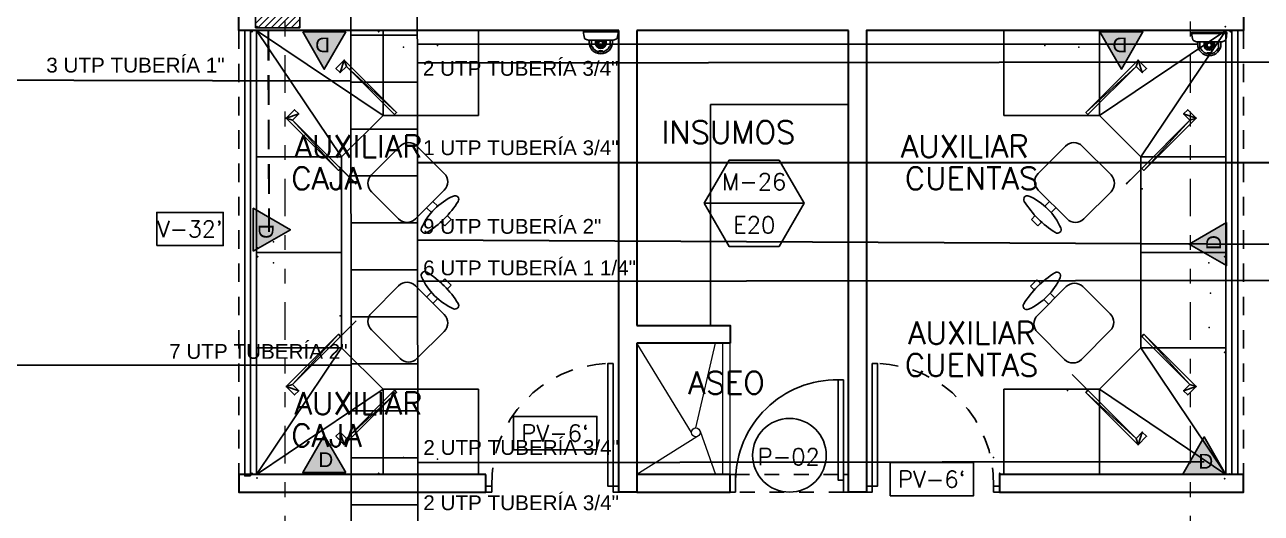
# Model space of a CAD drawing. Header units: millimetres. Extents: x 2056 to 4470, y 1400 to 3101.
# Drawn here: x 2238.48 to 2246.84, y 1529.76 to 1533.06 of the extents above; entities that cross this region are included whole.
import ezdxf
from ezdxf.enums import TextEntityAlignment as Align

# ---------------------------------------------------------------- set-up
doc = ezdxf.new("R2010")
doc.units = ezdxf.units.MM
for name, pattern in [('DASHED', [0.75, 0.5, -0.25]), ('DIVIDE', [31.75, 12.7, -6.35, 0, -6.35, 0, -6.35]), ('HIDDEN2', [0.1875, 0.125, -0.0625])]:
    doc.linetypes.add(name, pattern=pattern)
for name, color, linetype in [('0-PROYECCION', 8, 'HIDDEN2'), ('A-ANNO-DIMS-GRID', 195, 'Continuous'), ('A-ANNO-DOOR', 134, 'Continuous'), ('A-ANNO-FURN', 124, 'Continuous'), ('A-ANNO-GLAZ', 124, 'Continuous'), ('A-ANNO-TEXT', 190, 'Continuous'), ('A-COLS', 6, 'Continuous'), ('A-COLS-HTCH', 8, 'Continuous'), ('A-DOOR', 154, 'Continuous'), ('A-FURN', 252, 'Continuous'), ('A-GRID-COLS', 75, 'DIVIDE'), ('AreasTrabajo', 90, 'Continuous'), ('Cableado', 134, 'Continuous'), ('Camara', 11, 'Continuous'), ('Escalerilla', 12, 'Continuous'), ('NODOS', 7, 'Continuous')]:
    doc.layers.add(name, color=color, linetype=linetype)
for name, color, linetype, lineweight in [('A-WALL', 16, 'Continuous', 30), ('MUEBLES', 5, 'Continuous', 20), ('PL MUEBLES', 251, 'Continuous', 13)]:
    doc.layers.add(name, color=color, linetype=linetype, lineweight=lineweight)
doc.styles.add('NUEVO', font='SIMPLEX')
doc.styles.add('ROMANS', font='romans')
doc.styles.get("Standard").update_dxf_attribs({"font": 'arial.ttf'})

# ---------------------------------------------------------------- blocks, each defined once
blk = doc.blocks.new('*U99')
at = {"color": 0}
mesh = blk.add_polyface(dxfattribs=at)
corners = [(0.02, 0), (0.02, 0.5), (0, 0.46), (0, 0.46), (0, 0), (0.02, 0), (0.02, 0.5), (-0.06, 0.46), (0, 0.46), (0.02, 0.5), (-0.06, 0.5), (-0.06, 0.46)]
mesh.append_faces([[corners[k] for k in face] for face in [(6, 7, 8)]], dxfattribs={"vtx0": -1, "vtx2": -1, "color": 0})
mesh.append_faces([[corners[k] for k in face] for face in [(0, 1, 2)]], dxfattribs={"vtx1": -1, "vtx2": -1, "color": 0})
mesh.append_faces([[corners[k] for k in face] for face in [(3, 4, 5), (9, 10, 11)]], dxfattribs={"vtx2": -1, "color": 0})
blk = doc.blocks.new('*U96')
at = {"color": 0}
mesh = blk.add_polyface(dxfattribs=at)
corners = [(5.0994, 1.8575, 0.74), (5.6744, 1.8575, 0.74), (5.6744, 2.7125, 0.74), (5.6744, 2.7125, 0.74), (4.8194, 2.1375, 0.74), (5.0994, 1.8575, 0.74), (5.6744, 2.7125, 0.74), (4.8194, 2.7125, 0.74), (4.8194, 2.1375, 0.74)]
mesh.append_faces([[corners[k] for k in face] for face in [(3, 4, 5)]], dxfattribs={"vtx0": -1, "vtx2": -1, "color": 0})
mesh.append_faces([[corners[k] for k in face] for face in [(0, 1, 2), (6, 7, 8)]], dxfattribs={"vtx2": -1, "color": 0})
blk = doc.blocks.new('ptotbj1')
for p, q in [((0.593, -0.2006, -0.17), (0.5365, -0.2571, -0.17)), ((0.5647, -0.2854, -0.17), (0.6072, -0.243, -0.17)), ((0.9466, -0.5541, -0.17), (0.593, -0.2006, -0.17)), ((0.6072, -0.243, -0.17), (0.9324, -0.5683, -0.17)), ((0.5365, -0.2571, -0.17), (0.5647, -0.2854, -0.17)), ((0.2006, -0.593, -0.17), (0.2571, -0.5365, -0.17)), ((0.2854, -0.5647, -0.17), (0.243, -0.6072, -0.17)), ((0.2571, -0.5365, -0.17), (0.2854, -0.5647, -0.17)), ((0.5541, -0.9466, -0.17), (0.2006, -0.593, -0.17)), ((0.243, -0.6072, -0.17), (0.5683, -0.9324, -0.17)), ((0.7761, -0.9768, -0.74), (0.971, -0.7818, -0.74)), ((1.0841, -0.7818, -0.74), (1.2686, -0.9663, -0.74)), ((1.2686, -1.0795, -0.74), (1.0737, -1.2744, -0.74)), ((0.9606, -1.2744, -0.74), (0.7761, -1.0899, -0.74)), ((1.1926, -1.1554, -0.74), (1.2248, -1.1876, -0.74)), ((1.1497, -1.1984, -0.74), (1.1819, -1.2307, -0.74)), ((1.315, -1.2778, -0.74), (1.2891, -1.2519, -0.74)), ((1.2461, -1.2948, -0.74), (1.272, -1.3208, -0.74)), ((1.272, -1.3208, -0.74), (1.315, -1.2778, -0.74))]:
    blk.add_line(p, q)
at = {"extrusion": (0.707107, 0.707107, 0)}
for p, q in [((0.4622, -0.8264, -0.129), (0.6453, -1.0095, -0.129)), ((0.6743, -1.0385, -0.169), (0.4622, -0.8264, -0.169)), ((0.4622, -0.8264, -0.169), (0.4622, -0.8264, -0.129)), ((0.6453, -1.0095, -0.129), (0.6453, -1.0095, -0.13)), ((0.6453, -1.0095, -0.13), (0.6461, -1.0102, -0.13)), ((0.6461, -1.0102, -0.13), (0.6461, -1.0102, -0.129))]:
    blk.add_line(p, q, dxfattribs=at)
at = {"elevation": -0.03}
for points in [[(0, -0.855), (0, 0), (0.855, 0)], [(0, -0.855), (0.575, -0.855), (0.855, -0.575), (0.855, 0)]]:
    blk.add_lwpolyline(points, dxfattribs=at)
for centre, radius, start, end in [((1.0276, -0.8384, -0.74), 0.08, 45, 135), ((0.8327, -1.0333, -0.74), 0.08, 135, 225), ((1.212, -1.0229, -0.74), 0.08, 315, 45), ((1.5092, -1.5131, -0.74), 0.4323, 114.32441, 155.67559), ((0.7994, -0.8033, -0.74), 0.6641, 301.99739, 328.00261), ((1.3415, -1.142, -0.74), 0.025, 328.00261, 114.32441), ((1.0171, -1.2178, -0.74), 0.08, 225, 315), ((1.1381, -1.3453, -0.74), 0.025, 155.67559, 301.99739), ((1.1885, -1.304, -0.74), 0.03, 307.85103, 307.85104)]:
    blk.add_arc(centre, radius, start, end)
at = {"extrusion": (0.707107, 0.707107, 0)}
blk.add_arc((-1.1712, -0.169, -0.2575), 0.04, 90, 180, dxfattribs=at)
at = {"layer": 'MUEBLES'}
for p in [(0.993, -0.113, 0.12), (1.2237, -0.103, -0.03), (0.5658, -1.0713, -0.74), (0.5658, -1.0713, -0.74), (0.5658, -1.0713, -0.74), (0.1144, -1.5713, -0.74)]:
    blk.add_point(p, dxfattribs=at)
at = {"layer": 'NODOS'}
for p in [(0.0025, 0.025, -0.74), (-0.03, -0.0075, -0.74), (0.825, -0.0075, -0.74), (0.0075, -1.53, -0.74)]:
    blk.add_point(p, dxfattribs=at)
at = {"extrusion": (0, 0, -1), "xscale": -1, "zscale": -1, "rotation": 270}
blk.add_blockref('*U96', (-2.7125, -5.6744, 0.74), dxfattribs=at)
at = {"rotation": 45.00000000000005}
blk.add_blockref('*U99', (0.9324, -0.5683, -0.05), dxfattribs=at)
at = {"extrusion": (0, 0, -1), "zscale": -1, "rotation": 314.9999999999999}
blk.add_blockref('*U99', (-0.5683, -0.9324, 0.05), dxfattribs=at)
mesh = blk.add_polymesh((6, 3))
for k, corner in enumerate([(1.5, -0.575, -0.03), (1.5, -0.575, -0.03), (1.5, -0.575, -0.03), (0.855, -0.575), (0.855, -0.575, -0.03), (0.855, -0.575, -0.03), (0.855, 0), (0.855, 0), (0.855, -0.575, -0.03), (1.5, 0, -0.03), (1.5, 0, -0.03), (1.5, -0.575, -0.03), (1.5, 0, -0.03), (1.5, 0, -0.03), (1.5, -0.575, -0.03), (0.855, 0), (0.855, 0), (0.855, -0.575)]):
    mesh.set_mesh_vertex(divmod(k, 3), corner)
mesh = blk.add_polymesh((6, 3))
for k, corner in enumerate([(0.575, -0.855), (0.575, -0.855, -0.03), (0.575, -0.855, -0.03), (0.575, -1.5), (0.575, -1.5, -0.03), (0.575, -1.5, -0.03), (0, -1.5), (0, -1.5, -0.03), (0.575, -1.5, -0.03), (0, -0.855), (0, -0.855, -0.03), (0.575, -0.855, -0.03), (0, -0.855), (0, -0.855), (0.575, -0.855), (0, -1.5), (0, -1.5), (0.575, -1.5)]):
    mesh.set_mesh_vertex(divmod(k, 3), corner)
blk = doc.blocks.new('#MUEBLE-#PLANO')
blk.add_line((-0.0045, 0), (0.0045, 0))
at = {"color": 8}
blk.add_lwpolyline([(-0.0045, 0), (-0.00225, -0.0039), (0.00225, -0.0039), (0.0045, 0), (0.00225, 0.0039), (-0.00225, 0.0039)], close=True, dxfattribs=at)
at = {"style": 'NUEVO', "flags": 4}
for tag, p in [('M', (0, 0.00195)), ('PLANO', (0, -0.00195))]:
    blk.add_attdef(tag, text='', height=0.0015, dxfattribs=at).set_placement(p, align=Align.MIDDLE)
blk = doc.blocks.new('EJES 3P')
at = {"layer": 'A-COLS-HTCH'}
h = blk.add_hatch(dxfattribs=at)
h.set_pattern_fill('ANSI31', color=256, scale=0.01, style=0)
h.set_pattern_definition([(45, (-989041.950906, -1733126.89173), (-0.02245064030267, 0.02245064030267), [])])
h.paths.add_polyline_path([(6.3, 19.3093), (6.6002, 19.3093), (6.6, 18.8093), (6.3, 18.8093)])
at = {"layer": 'A-COLS'}
blk.add_lwpolyline([(6.3, 19.3093), (6.6002, 19.3093), (6.6, 18.8093), (6.3, 18.8093)], close=True, dxfattribs=at)
at = {"layer": 'A-GRID-COLS', "lineweight": 9, "ltscale": 0.02}
for p, q in [((6.5, 0), (6.5, 37.1127)), ((12.62, 0), (12.62, 37.1127))]:
    blk.add_line(p, q, dxfattribs=at)
blk = doc.blocks.new('PUERTA80 CM-PL')
at = {"color": 251, "linetype": 'DASHED', "ltscale": 0.2}
for p, q in [((-0.035, -0.015), (-0.765, -0.015)), ((-0.07, -0.135), (-0.765, -0.135))]:
    blk.add_line(p, q, dxfattribs=at)
for points in [[(-0.8, -0.135), (-0.765, -0.135), (-0.765, -0.015), (-0.8, -0.015), (-0.8, -0.135)], [(0, -0.135), (-0.035, -0.135), (-0.035, -0.015), (0, -0.015), (0, -0.135)], [(-0.035, -0.7742), (-0.07, -0.7742), (-0.07, -0.095), (-0.035, -0.095), (-0.035, -0.7742)]]:
    blk.add_lwpolyline(points)
blk.add_arc((-0.0787, -0.0879), 0.6863, 180.5944, 270.72654)
blk = doc.blocks.new('N-PUE')
blk.add_circle((0, 0), 0.00332)
at = {"style": 'NUEVO'}
blk.add_attdef('PUE', text='', height=0.0015, dxfattribs=at).set_placement((-0.00006, -0.00013), align=Align.MIDDLE)
blk = doc.blocks.new('PUERTA 90 VIDRIO')
for points in [[(0.035, 0.87), (0.07, 0.87), (0.07, 0.04), (0.035, 0.04), (0.035, 0.87)], [(-0.005, 0.04), (0.035, 0.04), (0.035, 0), (-0.005, 0), (-0.005, 0.04)], [(0.895, 0.04), (0.855, 0.04), (0.855, 0), (0.895, 0), (0.895, 0.04)]]:
    blk.add_lwpolyline(points)
at = {"color": 251, "linetype": 'HIDDEN2'}
blk.add_arc((0.0416, 0.0569), 0.8135, 358.80958, 88.10617, dxfattribs=at)
blk = doc.blocks.new('P-V')
blk.add_lwpolyline([(-0.00375, -0.003), (-0.00375, 0), (0.00375, 0), (0.00375, -0.003)], close=True)
at = {"style": 'NUEVO', "flags": 4}
blk.add_attdef('PV', text='', height=0.0015, dxfattribs=at).set_placement((0, -0.0015), align=Align.MIDDLE_CENTER)
blk = doc.blocks.new('V')
blk.add_lwpolyline([(-0.003, -0.003), (-0.003, 0), (0.003, 0), (0.003, -0.003)], close=True)
at = {"style": 'NUEVO', "flags": 4}
blk.add_attdef('VEN', text='', height=0.0015, dxfattribs=at).set_placement((0, -0.0015), align=Align.MIDDLE)
blk = doc.blocks.new('Toma Doble')
at = {"layer": 'AreasTrabajo'}
h = blk.add_hatch(color=256, dxfattribs=at)
h.dxf.hatch_style = 1
h.paths.add_polyline_path([(0, 0.1677), (-0.1453, -0.0839), (0.1453, -0.0839)])
blk.add_lwpolyline([(0.1453, -0.0839), (0, 0.1677), (-0.1453, -0.0839)], close=True, dxfattribs=at)
at = {"layer": 'AreasTrabajo', "color": 7, "true_color": 0xffffff, "insert": (-0.0399, 0.0536), "char_height": 0.1, "attachment_point": 1}
blk.add_mtext_dynamic_manual_height_columns('D', width=0.2, gutter_width=12.5, heights=[0], dxfattribs=at)
blk = doc.blocks.new('Camara-B')
at = {"layer": 'Camara'}
for points in [[(-0.0297, 0.0145), (-0.0298, 0.016), (0.0293, 0.016), (0.0292, 0.0145)], [(0.0292, 0.0145), (0.0292, 0.0143), (-0.0297, 0.0143), (-0.0297, 0.0145)]]:
    blk.add_lwpolyline(points, close=True, dxfattribs=at)
for points in [[(-0.0297, 0.0139, 0.072126), (-0.0279, 0.0033, 0.171597), (-0.0271, 0.0023, 0.084432), (-0.022, 0.0001, 0.060784), (-0.0216, 0), (0.021, 0, 0.060784), (0.0215, 0.0001, 0.084432), (0.0266, 0.0023, 0.171597), (0.0274, 0.0033, 0.072126), (0.0292, 0.0139)], [(-0.0199, 0), (-0.0199, -0.0037, 1), (0.0194, -0.0037), (0.0194, 0)], [(-0.015, -0.011, 0.641525), (0.0145, -0.011), (0.0155, -0.0107), (0.0155, 0), (0.0087, 0), (0.0087, -0.0054, -1), (-0.0092, -0.0054), (-0.0092, 0), (-0.016, 0), (-0.016, -0.0107)], [(-0.0067, 0), (-0.0067, -0.0054, 1), (0.0062, -0.0054), (0.0062, 0), (0.0058, 0), (0.0058, -0.0054, -1), (-0.0063, -0.0054), (-0.0063, 0)], [(0.0029, -0.0006), (0.0029, -0.0008, -0.541232), (0.0027, -0.0009, 0.302819), (-0.0033, -0.0009, -0.541232), (-0.0034, -0.0008), (-0.0034, -0.0006, 3.288548)], [(0.0027, -0.0189, 1), (0.0027, -0.0184), (-0.0032, -0.0184, 1), (-0.0032, -0.0189)], [(0.0021, -0.0194, 1), (0.0021, -0.019), (-0.0026, -0.019, 1), (-0.0026, -0.0194)], [(0.0015, -0.02, 1), (0.0015, -0.0195), (-0.002, -0.0195, 1), (-0.002, -0.02)]]:
    blk.add_lwpolyline(points, format="xyb", close=True, dxfattribs=at)
blk.add_circle((-0.0003, -0.0055), 0.00358, dxfattribs=at)

msp = doc.modelspace()

# ---------------------------------------------------------------- hatches: boundary and pattern name
at = {"layer": 'Escalerilla'}
h = msp.add_hatch(dxfattribs=at)
h.set_pattern_fill('ANSI31', color=256, scale=0.1, angle=135)
h.set_pattern_definition([(180, (0, -41.4882), (-3e-17, -0.3175), [])])
h.paths.add_polyline_path([(2241.1228, 1548.4772), (2240.673, 1548.322), (2240.704, 1517.4603), (2241.1555, 1517.4603)])

# ---------------------------------------------------------------- linework, layer by layer
at = {"layer": '0-PROYECCION', "elevation": 0.2289}
for points in [[(2239.9318, 1533.0259), (2239.9318, 1529.9759)], [(2240.0518, 1533.0259), (2240.0518, 1530.0959)], [(2246.605, 1533.0259), (2246.605, 1530.0259)], [(2246.725, 1533.0259), (2246.725, 1530.0259)]]:
    msp.add_lwpolyline(points, dxfattribs=at)
at = {"layer": 'A-ANNO-GLAZ', "ltscale": 1.5, "elevation": 0.2289}
for points in [[(2240.0118, 1530.0159), (2240.0118, 1533.0259), (2239.9718, 1533.0259), (2239.9718, 1530.0159)], [(2246.685, 1530.0259), (2246.685, 1533.0259), (2246.645, 1533.0259), (2246.645, 1530.0259)]]:
    msp.add_lwpolyline(points, close=True, dxfattribs=at)
at = {"layer": 'A-FURN', "elevation": 0.1989}
for points in [[(2244.0548, 1533.0259), (2244.0548, 1532.5259), (2243.1218, 1532.5259)], [(2242.6218, 1531.0325), (2242.6218, 1531.0325), (2243.1218, 1531.0325), (2243.1218, 1532.5259)]]:
    msp.add_lwpolyline(points, dxfattribs=at)
at = {"layer": 'A-WALL'}
for points, elevation in [([(2244.409, 1537.98), (2244.409, 1536.0459), (2246.7251, 1536.0459), (2246.7251, 1535.926), (2243.8891, 1535.926), (2243.889, 1534.4959), (2243.889, 1534.4959), (2243.889, 1534.4959), (2243.889, 1534.4959), (2243.889, 1534.3759), (2243.889, 1534.3759), (2243.889, 1533.1459), (2246.0456, 1533.1459), (2246.0456, 1533.1459), (2246.0456, 1533.1459), (2246.0456, 1533.1459), (2246.0456, 1533.1459), (2246.0456, 1533.5759), (2246.7254, 1533.5759), (2246.7254, 1533.0259), (2244.1748, 1533.0259), (2244.1748, 1529.9059)], 0.2289), ([(2242.5018, 1533.0259), (2239.9318, 1533.0259), (2239.9318, 1535.5759), (2240.0517, 1535.5759), (2240.0517, 1534.5307)], 0.2289), ([(2242.6218, 1529.9059), (2242.5018, 1529.9059), (2242.5018, 1533.0259)], 0.1989), ([(2244.0548, 1533.0259), (2242.6218, 1533.0259)], 0.2289), ([(2242.6218, 1533.0259), (2242.6218, 1531.0325)], 0.1989), ([(2244.1748, 1529.9059), (2244.0548, 1529.9059), (2244.0548, 1533.0259)], 0.2289), ([(2242.6218, 1531.0325), (2243.2548, 1531.0325), (2243.2548, 1530.9125)], 0.1989), ([(2242.6218, 1530.9125), (2242.6218, 1529.9059)], 0.1989), ([(2243.2548, 1530.9125), (2242.6218, 1530.9125)], 0.1989), ([(2241.6018, 1530.0259), (2239.9318, 1530.0259), (2239.9318, 1529.9059), (2241.6018, 1529.9059), (2241.6018, 1530.0259)], 0.1989), ([(2242.6218, 1529.9059), (2243.2548, 1529.9059), (2243.2548, 1530.0259), (2242.6218, 1530.0259), (2242.6218, 1529.9059)], 0.1989), ([(2246.725, 1530.0259), (2245.0748, 1530.0259), (2245.0748, 1529.9059), (2246.725, 1529.9059), (2246.725, 1530.0259)], -0.6926)]:
    msp.add_lwpolyline(points, dxfattribs=dict(at, elevation=elevation))
at = {"layer": 'Cableado', "linetype": 'DASHED', "lineweight": 30, "ltscale": 0.4}
for p, q in [((2240.1292, 1533.0226, 0.013), (2240.1351, 1531.6657)), ((2240.131, 1533.0226), (2240.135, 1531.6926))]:
    msp.add_line(p, q, dxfattribs=at)
at = {"layer": 'Cableado', "lineweight": 30}
for p, q in [((2252.9477, 1532.8169), (2241.1393, 1532.8045)), ((2252.8932, 1532.1303), (2241.1408, 1532.1303))]:
    msp.add_line(p, q, dxfattribs=at)
for points in [[(2246.4144, 1532.9314), (2241.14, 1532.9332)], [(2240.6902, 1532.6836), (2234.1351, 1532.6988)], [(2234.0875, 1530.7689), (2240.6923, 1530.7628)], [(2246.4585, 1530.1107), (2241.1431, 1530.1049)]]:
    msp.add_lwpolyline(points, dxfattribs=at)
at = {"layer": 'Cableado', "lineweight": 30, "elevation": 0.2889}
for points in [[(2252.2637, 1531.5525), (2241.1402, 1531.609)], [(2252.2574, 1531.3405), (2241.1419, 1531.3283)]]:
    msp.add_lwpolyline(points, dxfattribs=at)
at = {"layer": 'Escalerilla'}
msp.add_lwpolyline([(2234.4749, 1548.5568), (2240.4398, 1548.5568), (2240.673, 1548.322), (2240.704, 1517.4603), (2241.1555, 1517.4603), (2241.1228, 1548.4772), (2240.6081, 1548.9952), (2234.4749, 1548.9952), (2234.4749, 1548.5568)], dxfattribs=at)
at = {"layer": 'PL MUEBLES'}
for p, q in [((2242.9917, 1530.3093, -0.03), (2242.6218, 1530.9125, 0.1989)), ((2243.0217, 1530.3393, -0.03), (2243.1548, 1530.9125, 0.1989)), ((2243.0455, 1530.291, -0.03), (2242.6218, 1530.0259, 0.1989)), ((2243.0507, 1530.3172, -0.03), (2243.1548, 1530.0259, 0.1989))]:
    msp.add_line(p, q, dxfattribs=at)
at = {"layer": 'PL MUEBLES', "elevation": 0.1989}
for points in [[(2243.2048, 1530.0259), (2243.2048, 1530.9125)], [(2243.2548, 1530.0259), (2243.2548, 1530.9125)]]:
    msp.add_lwpolyline(points, dxfattribs=at)
at = {"layer": 'PL MUEBLES'}
msp.add_circle((2243.0217, 1530.3093, -0.03), 0.03, dxfattribs=at)

# ---------------------------------------------------------------- block references
at = {"layer": 'A-ANNO-DIMS-GRID'}
msp.add_blockref('EJES 3P', (2233.7454, 1514.2345), dxfattribs=at)
at = {"layer": 'A-ANNO-DOOR'}
ref = msp.add_blockref('N-PUE', (2243.6548, 1530.1547, 0.2289), dxfattribs=dict(at, xscale=75, yscale=75, zscale=75))
ref.add_attrib('PUE', 'P-02', dxfattribs={"layer": '0', "color": 0, "height": 0.1125, "style": 'NUEVO'}).set_placement((2243.6499, 1530.1449, 0.2289), align=Align.MIDDLE)
at = {"layer": 'A-ANNO-FURN', "xscale": 75, "yscale": 75, "zscale": 75}
msp.add_blockref('#MUEBLE-#PLANO', (2243.4162, 1531.8574), dxfattribs=at).add_auto_attribs({'M': 'M-26', 'PLANO': 'E20'})
at = {"layer": 'A-ANNO-GLAZ'}
ref = msp.add_blockref('V', (2239.6016, 1531.7963), dxfattribs=dict(at, xscale=75, yscale=75, zscale=75))
ref.add_attrib('VEN', "V-32'", dxfattribs={"layer": '0', "color": 0, "height": 0.11, "style": 'NUEVO', "flags": 4}).set_placement((2239.6016, 1531.6838), align=Align.MIDDLE)
at = {"layer": 'A-ANNO-GLAZ', "ltscale": 1.5, "xscale": -1}
msp.add_blockref('PUERTA 90 VIDRIO', (2242.4968, 1529.9059, 0.1989), dxfattribs=at)
at = {"layer": 'A-ANNO-GLAZ', "ltscale": 1.5}
msp.add_blockref('PUERTA 90 VIDRIO', (2244.1798, 1529.9059, 0.2289), dxfattribs=at)
at = {"layer": 'A-ANNO-GLAZ', "xscale": 75, "yscale": 75, "zscale": 75}
for p in [(2242.0711, 1530.4176), (2244.6175, 1530.1053)]:
    msp.add_blockref('P-V', p, dxfattribs=at).add_auto_attribs({'PV': 'PV-6`'})
at = {"layer": 'A-DOOR', "xscale": -1, "rotation": 180}
msp.add_blockref('PUERTA80 CM-PL', (2244.0548, 1529.8909, 0.2289), dxfattribs=at)
at = {"layer": 'A-FURN'}
msp.add_blockref('ptotbj1', (2240.0518, 1533.0259, 0.2289), dxfattribs=at)
at = {"layer": 'A-FURN', "xscale": -1}
msp.add_blockref('ptotbj1', (2246.605, 1533.0259, -0.7226), dxfattribs=at)
for p, rotation in [((2240.0518, 1530.0259, 0.2289), 180), ((2246.605, 1530.0259, -0.6926), 270)]:
    msp.add_blockref('ptotbj1', p, dxfattribs=dict(at, rotation=rotation))
at = {"layer": 'AreasTrabajo', "rotation": 180.0000378935875}
for p in [(2240.509, 1532.9314), (2245.8993, 1532.9314)]:
    msp.add_blockref('Toma Doble', p, dxfattribs=at)
at = {"layer": 'AreasTrabajo'}
for p in [(2240.509, 1530.1214), (2246.4585, 1530.1107)]:
    msp.add_blockref('Toma Doble', p, dxfattribs=at)
at = {"layer": 'Cableado', "lineweight": 30}
for p, rotation in [((2240.1128, 1531.6784), 270), ((2246.5257, 1531.5816, 0.2889), 90)]:
    msp.add_blockref('Toma Doble', p, dxfattribs=dict(at, rotation=rotation))
at = {"layer": 'Camara', "xscale": 4, "yscale": 4, "zscale": 4}
for p in [(2242.3802, 1532.9607), (2246.4942, 1532.9486)]:
    msp.add_blockref('Camara-B', p, dxfattribs=at)

# ---------------------------------------------------------------- texts
at = {"layer": 'A-ANNO-TEXT', "style": 'ROMANS'}
for s, p in [('INSUMOS', (2243.2423, 1532.3382, -0.03)), ('ASEO', (2243.2283, 1530.6452))]:
    msp.add_text(s, height=0.15271, dxfattribs=at).set_placement(p, align=Align.MIDDLE)
for s, p in [('AUXILIAR', (2240.3095, 1532.1663, 25.1803)), ('AUXILIAR', (2244.408, 1532.1663, 25.1803)), ('CAJA', (2240.2863, 1531.9497, 25.1803)), ('CUENTAS', (2244.4347, 1531.9497, 25.1803)), ('AUXILIAR', (2244.458, 1530.9052, 25.1803)), ('CUENTAS', (2244.4347, 1530.6886, 25.1803)), ('AUXILIAR', (2240.3095, 1530.4296, 25.1803)), ('CAJA', (2240.2863, 1530.213, 25.1803))]:
    msp.add_text(s, height=0.15271, dxfattribs=at).set_placement(p)
at = {"layer": 'Cableado', "char_height": 0.1, "attachment_point": 1}
for s, width, insert in [('3 UTP TUBERÍA 1"', 1.395547, (2238.6299, 1532.8412, 0.2289)), ('2 UTP TUBERÍA 3/4"', 1.395547, (2241.1758, 1532.8193, 0.2289)), ('1 UTP TUBERÍA 3/4"', 1.395547, (2241.1772, 1532.283, 0.2289)), ('9 UTP TUBERÍA 2"', 1.395547, (2241.1769, 1531.7517, 0.2289)), ('6 UTP TUBERÍA 1 1/4"', 1.444155, (2241.1777, 1531.4711, 0.5178)), ('7 UTP TUBERÍA 2"', 1.395547, (2239.461, 1530.9067, 0.2289)), ('2 UTP TUBERÍA 3/4"', 1.395547, (2241.1794, 1530.2576, 0.2289)), ('2 UTP TUBERÍA 3/4"', 1.395547, (2241.1789, 1529.884, 0.2289))]:
    msp.add_mtext_dynamic_manual_height_columns(s, width=width, gutter_width=12.5, heights=[0], dxfattribs=dict(at, insert=insert))

doc.saveas('drawing.dxf')
